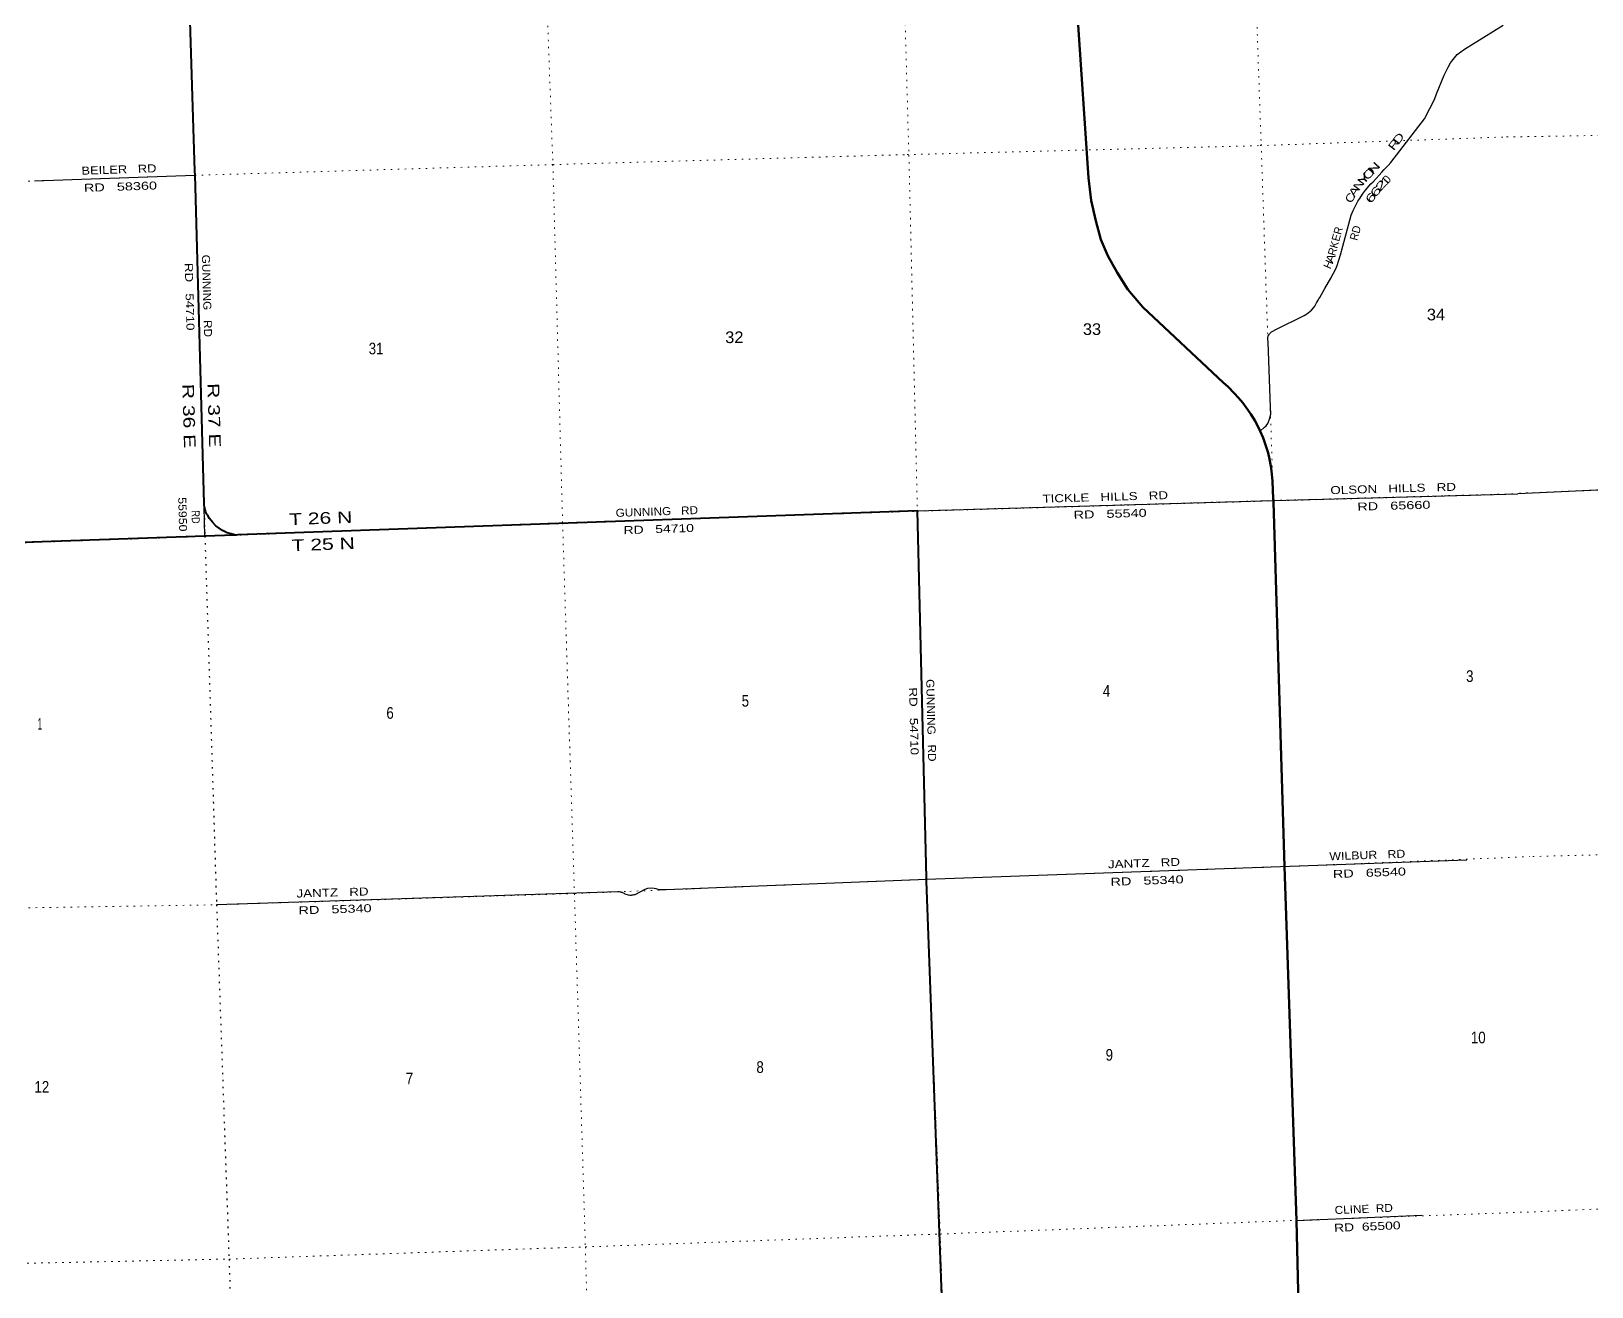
# Model space of a CAD drawing. Header units: feet. Extents: x 493183 to 745759, y 5472 to 195788.
# Drawn here: x 690068 to 713466, y 73278 to 92112 of the extents above; entities that cross this region are included whole.
import ezdxf
from ezdxf.enums import TextEntityAlignment as Align

# ---------------------------------------------------------------- set-up
doc = ezdxf.new("R2010")
doc.units = ezdxf.units.FT
doc.header["$LTSCALE"] = 70
doc.linetypes.add('DOTTED', pattern=[1.5, 0.3, -1.2])
for name, color, linetype, lineweight in [('23', 7, 'Continuous', 70), ('26', 7, 'Continuous', 40), ('27', 7, 'Continuous', 13), ('29', 7, 'Continuous', 25), ('6', 7, 'DOTTED', 25), ('7', 7, 'DOTTED', 13)]:
    doc.layers.add(name, color=color, linetype=linetype, lineweight=lineweight)
doc.layers.add('30', color=7, linetype='Continuous')

msp = doc.modelspace()

# ---------------------------------------------------------------- linework, layer by layer
at = {"layer": '23'}
msp.add_lwpolyline([(709073.55, 72787.1), (709036.84, 74274.28), (708860.56, 79580.43), (708692.98, 85047.39), (708691.84, 85072.39), (708690.81, 85097.39), (708679.84, 85364.32), (708663.81, 85515.95), (708653.47, 85585.88), (708634.44, 85690.98), (708613.96, 85786.57), (708580.87, 85891.67), (708537.02, 86014.14), (708494.13, 86112.21), (708463.13, 86177.47), (708413.36, 86271.55), (708396.81, 86300.06), (708353.44, 86369.76), (708310.49, 86433.9), (708232.17, 86537.98), (708170.12, 86614.95), (708106.42, 86682.81), (708014.59, 86778.8), (707940.96, 86843.35), (706734.35, 87971.29), (706509.33, 88239.41), (706348.83, 88490.99), (706211.51, 88742.57), (706107.27, 88987.52), (706027.85, 89265.58), (705961.67, 89570.12), (705922.34, 89911.99), (705756.49, 92350.7)], dxfattribs=at)
at = {"layer": '26'}
for points in [[(692523.13, 90014.95), (692439.9, 92586.63), (692351.82, 95305.14), (692140.93, 100561.64), (697484.09, 100743.8), (700892.39, 100856.28)], [(692524.66, 89958.78), (692524.95, 89958.78), (692523.13, 90014.95)], [(692524.66, 89958.78), (692523.55, 89999.57), (692523.13, 90014.95)], [(692659.78, 84999.45), (692659.07, 85025.42), (692524.66, 89958.78)], [(693139.64, 84554.92), (693114.61, 84560.1), (693064.28, 84570.51), (693007.74, 84588.42), (692937.07, 84625.18), (692884.31, 84655.34), (692837.19, 84694.93), (692785.37, 84747.71), (692742.02, 84803.33), (692709.05, 84856.11), (692698.68, 84874.96), (692681.72, 84910.78), (692670.41, 84957.91), (692665.93, 84975.42), (692659.78, 84999.45)], [(703825.52, 70083.07), (703779.42, 71524.47), (703490.8, 79360.52), (703489.88, 79385.52), (703489.98, 79410.52), (703354.12, 84916.63), (693164.61, 84555.8), (693139.64, 84554.92)], [(692672.34, 84538.37), (687353.44, 84353.07), (683343.4, 84211.84), (682030.6, 84165.61)], [(693139.64, 84554.92), (693114.61, 84554.03), (692672.34, 84538.37)]]:
    msp.add_lwpolyline(points, dxfattribs=at)
at = {"layer": '29'}
for p, q in [((692520.19, 89946.89), (690116.5, 89864.98)), ((708692.21, 85072.4), (712358.74, 85174.22)), ((703354.12, 84916.63), (708691.84, 85072.39)), ((711591.67, 79679.55), (703489.88, 79385.52)), ((709036.84, 74274.28), (710916.66, 74350.51))]:
    msp.add_line(p, q, dxfattribs=at)
for points in [[(708494.13, 86112.21), (708560.98, 86171.21), (708581.47, 86194.13), (708609.2, 86227.89), (708635.72, 86293.02), (708652.6, 86366.58), (708647.78, 86471.5), (708612.18, 87447.58), (708610.75, 87493.38), (708610.75, 87518.72), (708615.41, 87538.38), (708623.41, 87554.05), (708628.74, 87564.05), (708635.07, 87574.38), (708648.4, 87590.05), (708661.73, 87601.05), (708684.72, 87614.05), (708730.37, 87637.04), (709151.55, 87850.03), (709177.2, 87863.16), (709195.21, 87873.32), (709212.6, 87885.21), (709237.97, 87905.29), (709264.8, 87929.02), (709295.64, 87964.99), (709311.79, 87987.08), (709330.51, 88016.3), (709340.73, 88036.2), (709350.03, 88053.54), (709364.45, 88079.28), (709375.22, 88098.82), (709386.35, 88117.62), (709461.26, 88251.25), (709551.05, 88408.98), (709594.85, 88480.54), (709626.97, 88546.26), (709647.41, 88595.92), (709697.04, 88756.57), (709840.12, 89278.7), (709859.84, 89354.64), (709890.5, 89421.82), (709920.79, 89492.65), (709960.21, 89561.3), (709987.95, 89605.11), (710027.19, 89665.35), (710072.45, 89725.96), (710154.58, 89820.53), (710185.97, 89853.39), (710277.96, 89952.69), (710319.2, 89997.97), (710355.34, 90036.31), (710411.91, 90097.65), (710454.25, 90142.92), (710955.84, 90795.67), (711038.44, 90952.65), (711110.02, 91087.6), (711135.47, 91170.38), (711250.43, 91451.14), (711311, 91575.08), (711349.51, 91635.64), (711448.66, 91762.36), (711556.03, 91844.98), (712136.36, 92200.99)], [(721963.46, 85533.7), (719295.14, 85441.1), (713976.97, 85249.45), (712358.74, 85174.22)], [(692672.34, 84538.37), (692660.43, 84975.42), (692659.78, 84999.45)], [(703498.47, 79385.86), (699588.91, 79233.54), (699490.11, 79234.58), (699454.63, 79240.83), (699440.59, 79245.51), (699408.08, 79254.87), (699372.72, 79259.03), (699307.98, 79252.27), (699268.46, 79238.48), (699128.82, 79165.15), (699117.38, 79160.21), (699105.68, 79155.53), (699090.08, 79152.66), (699075, 79150.32), (699061.48, 79149.28), (699043.01, 79149.8), (699023.51, 79152.66), (699006.09, 79156.83), (698989.45, 79163.33), (698975.54, 79169.83), (698965.4, 79175.55), (698950.58, 79183.36), (698940.64, 79187.27), (698932.45, 79190.52), (698922.3, 79193.77), (698913.85, 79195.98), (698902.15, 79198.45), (698889.15, 79200.79), (698879.66, 79201.96), (698863.38, 79202.88), (692845.54, 79009.15)]]:
    msp.add_lwpolyline(points, dxfattribs=at)
at = {"layer": '6'}
for points in [[(692078.44, 102399.15), (692140.93, 100561.64), (692351.82, 95305.14), (692520.08, 89950.27), (692672.34, 84538.37), (692847.09, 79008.33), (693033.95, 73694.49), (693212.54, 68386.38), (693318.51, 63083.64), (693500.91, 57672.85), (693531.14, 56536.65)], [(743317.57, 86244.01), (740601.87, 86162.61), (735277.34, 85978.79), (729961.85, 85821.55), (724629.58, 85629.35), (719295.14, 85441.1), (713976.97, 85249.45), (712358.74, 85174.22)], [(681397.91, 84162.12), (682030.6, 84165.61), (687353.44, 84353.07), (692672.34, 84538.37), (698034.92, 84739.39), (703354.12, 84916.63), (708692.21, 85072.4), (712358.74, 85174.22)]]:
    msp.add_lwpolyline(points, dxfattribs=at)
at = {"layer": '7'}
msp.add_line((710640.88, 90471.42), (712189.37, 90525.89), dxfattribs=at)
for points in [[(702744.79, 102729.89), (702818.68, 100903.12), (703077.66, 95580.2), (703226.71, 90254.87), (703354.12, 84916.63), (703490.46, 79391.23), (703697.71, 74070.07), (703848.36, 69383.04)], [(708176.29, 101112.38), (708323.04, 95740.58), (708508.48, 90419.52), (708692.21, 85072.4), (708855.5, 79580.25), (709032.01, 74274.08), (709170.43, 68910.05), (709170.57, 68905.36)], [(697478.53, 100893.06), (697484.09, 100743.8), (697692.53, 95444.87), (697890.18, 90111.26), (698034.92, 84739.39), (698212.87, 79177.22), (698377.1, 73876.65), (698377.1, 73876.65), (698517.75, 68561.08), (698686.82, 63238.51), (698850.09, 57909.67), (698679.68, 63474.12)], [(712189.37, 90525.89), (713838.63, 90552.95), (719141.68, 90770.22), (724414.41, 90937.86), (729734.52, 91131.59), (735067.73, 91299.62), (740390.65, 91473.29), (743144.03, 91498.8)], [(681235.27, 89534.95), (681846.71, 89562.24), (687086.92, 89760.24), (692520.08, 89950.27), (697890.18, 90111.26), (703201.17, 90261.2), (708492.93, 90395.86), (710426.61, 90463.88)], [(740650.51, 80914.17), (735440.51, 80710.58), (730143.03, 80505.64), (724841.56, 80094.72), (719476.76, 79909.29), (714178.52, 79774.94), (712531.02, 79730.74)], [(699041.78, 79210.29), (703490.46, 79391.23), (708855.5, 79580.25), (712531.02, 79730.74)], [(681562.27, 78732.69), (682277.22, 78759.22), (687614.95, 78925.05), (692847.09, 79008.33), (698212.87, 79177.22), (698851.85, 79202.56), (699041.78, 79210.29)], [(712699.5, 74406.7), (714332.65, 74480.15), (719661.45, 74658.09), (725006.71, 74776.15), (730299.97, 75190.78), (735571.51, 75388.64), (740886.96, 75598.33), (743667.26, 75655.56)], [(681724.55, 73371.52), (682432.98, 73415.99), (687804.79, 73585.11), (693033.95, 73694.49), (698377.1, 73876.65), (703697.71, 74070.07), (709032.01, 74274.08), (712699.5, 74406.7)]]:
    msp.add_lwpolyline(points, dxfattribs=at)

# ---------------------------------------------------------------- texts
at = {"layer": '27'}
for s, rotation, width, p in [('GUNNING   RD', 271.561, 1.1, (692627.4, 88757.99)), ('RD   54710', 271.561, 1.25, (692369.65, 88635.73)), ('GUNNING   RD', 2.028, 1.1, (698832.88, 84826.57)), ('RD   54710', 1.908, 1.3, (698951.35, 84567.03)), ('GUNNING   RD', 271.413, 1.1, (703486.45, 82391.58)), ('RD   54710', 271.413, 1.25, (703229.43, 82267.75))]:
    msp.add_text(s, height=120, rotation=rotation, dxfattribs=dict(at, width=width)).set_placement(p)
at = {"layer": '30'}
for s, rotation, width, p in [('D', 52.46, 1.45, (710615.07, 90467.1)), ('R', 52.46, 1.45, (710545.99, 90377.2)), ('N', 47.673, 1.6, (710243.59, 90018.63)), ('N', 53.25, 1.4, (710020.2, 89772.98)), ('Y', 49.027, 1.7, (710094.2, 89859.13)), ('O', 47.188, 1.5, (710166.63, 89934.88)), ('2', 48.027, 1.95, (710349.31, 89760.54)), ('1', 45.311, 1.3, (710415.86, 89826.85)), ('C', 60.135, 1.25, (709895.59, 89583.81)), ('A', 57.658, 1.45, (709950.37, 89676.25)), ('6', 55.92, 1.75, (710202.21, 89580.48)), ('6', 52.25, 1.85, (710273.17, 89670.98)), ('R', 74.675, 0.95, (709720.24, 89106.09)), ('K', 74.675, 0.95, (709662.43, 88895.13)), ('H', 65.953, 1.05, (709570.23, 88590.34)), ('A', 68.832, 1.15, (709604.51, 88684.7))]:
    msp.add_text(s, height=120, rotation=rotation, dxfattribs=dict(at, width=width)).set_placement(p, align=Align.CENTER)
for s, rotation, width, p in [('BEILER   RD', 1.952, 1.2, (690824.11, 89958.88)), ('RD   58360', 1.952, 1.35, (690860.8, 89701.62)), ('RD', 74.675, 0.95, (709949.33, 88963.89)), ('TICKLE   HILLS   RD', 1.671, 1.25, (705231.48, 85039.53)), ('OLSON   HILLS   RD', 1.591, 1.25, (709547.75, 85167.19)), ('55950', 271.612, 1.15, (692272.07, 85119.88)), ('RD   55540', 1.671, 1.35, (705698.21, 84797)), ('RD   65660', 1.591, 1.35, (709952.19, 84920.3)), ('RD', 271.612, 0.85, (692472.07, 84921.28)), ('WILBUR   RD', 2.078, 1.15, (709533.96, 79674.92)), ('JANTZ   RD', 2.078, 1.25, (706214.35, 79554.44)), ('RD   65540', 2.078, 1.35, (709586.05, 79409.09)), ('RD   55340', 2.078, 1.35, (706252.41, 79291.9)), ('JANTZ   RD', 1.803, 1.25, (694047.53, 79116.15)), ('RD   55340', 1.844, 1.35, (694078.08, 78863.73)), ('CLINE  RD', 2.322, 1.1, (709613.07, 74368.79)), ('RD  65500', 2.322, 1.3, (709604.08, 74102.02))]:
    msp.add_text(s, height=120, rotation=rotation, dxfattribs=dict(at, width=width)).set_placement(p)
for s, rotation, p in [('0', 46.188, (710436.62, 89849.24)), ('E', 74.675, (709691.64, 89001.75)), ('R', 72.832, (709635.03, 88788.48))]:
    msp.add_text(s, height=120, rotation=rotation, dxfattribs=at).set_placement(p, align=Align.CENTER)
at = {"layer": '6', "width": 1.35}
for s, rotation, p in [('R 37 E', 271.612, (692710.52, 86830.46)), ('R 36 E', 271.612, (692333.05, 86819.47)), ('T 26 N', 2.147, (693938.33, 84703.54)), ('T 25 N', 2.147, (693975.44, 84311.25))]:
    msp.add_text(s, height=175, rotation=rotation, dxfattribs=at).set_placement(p)
at = {"layer": '7'}
for s, width, p in [('34', 1.05, (710993.19, 87774.69)), ('32', 1.05, (700473.12, 87433.99)), ('33', 1.05, (705836.02, 87555.37)), ('31', 0.85, (695128.58, 87265.06)), ('3', 0.85, (711581.36, 82350.78)), ('5', 0.85, (700720.35, 81980.94)), ('4', 0.85, (706135.08, 82128.58)), ('6', 0.85, (695393.4, 81798.86)), ('1', 0.4, (690166.92, 81635.43)), ('10', 0.85, (711653.18, 76930.39)), ('9', 0.85, (706177.15, 76670.14)), ('8', 0.85, (700941.15, 76486.47)), ('12', 0.85, (690117.32, 76189.81)), ('7', 0.85, (695684.57, 76315.93))]:
    msp.add_text(s, height=175, dxfattribs=dict(at, width=width)).set_placement(p)

doc.saveas('drawing.dxf')
